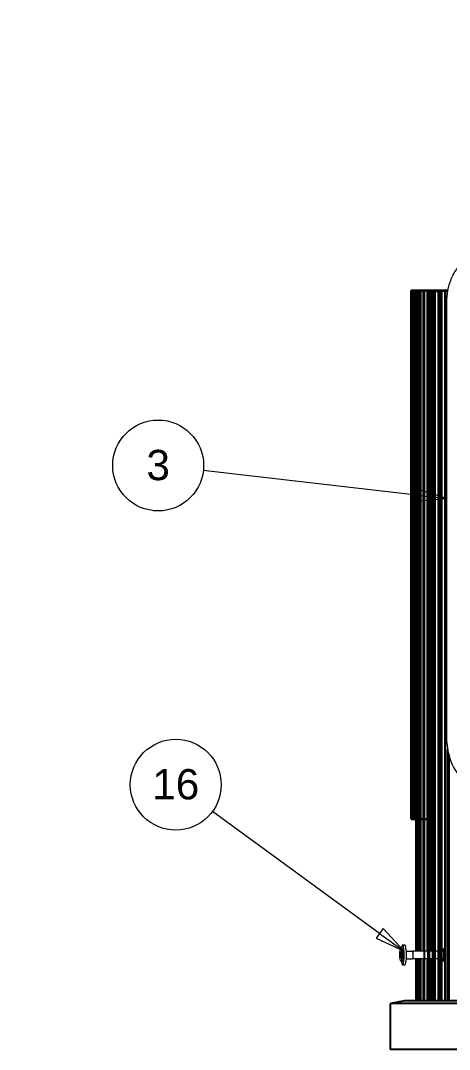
# Model space of a CAD drawing. Header units: millimetres. Extents: x -4172 to 126100, y -2 to 142133.
# Drawn here: x 40500 to 44038, y 42618 to 51110 of the extents above; entities that cross this region are included whole.
import ezdxf

# ---------------------------------------------------------------- set-up
doc = ezdxf.new("R2010")
doc.units = ezdxf.units.MM
doc.header["$LTSCALE"] = 100
for name, color, linetype, lineweight, true_color in [('P_Atmospheric Air (AA)', 7, 'Continuous', 18, 0x00e100), ('P_Cable Ducts (CD)', 30, 'Continuous', 18, 0xff7f00), ('P_Sulphurous liquid (SL)', 200, 'Continuous', 18, 0xbf00ff)]:
    doc.layers.add(name, color=color, linetype=linetype, lineweight=lineweight, true_color=true_color)
doc.layers.add('Symbol', color=7, linetype='Continuous', lineweight=18)
doc.layers.add('Visible', color=7, linetype='Continuous', lineweight=25)
doc.styles.add('Note Text', font='arial.ttf')

# ---------------------------------------------------------------- blocks, each defined once
blk = doc.blocks.new('Balloon17')
at = {"layer": 'Symbol'}
for p, q in [((437.674, 471.933), (420.061, 473.95)), ((437.731, 472.43), (437.618, 471.436)), ((440.158, 471.648), (437.731, 472.43)), ((437.618, 471.436), (440.158, 471.648)), ((437.674, 471.933), (440.158, 471.648))]:
    blk.add_line(p, q, dxfattribs=at)
at = {"layer": 'Symbol', "flags": 128}
blk.add_lwpolyline([(437.618, 471.436), (440.158, 471.648), (437.731, 472.43), (437.618, 471.436)], dxfattribs=at)
at = {"layer": 'Symbol'}
blk.add_circle((416.348, 474.376), 3.75, dxfattribs=at)
blk.add_solid([(437.618, 471.436), (440.158, 471.648), (437.731, 472.43), (437.618, 471.436)], dxfattribs=at)
at = {"layer": 'Symbol', "insert": (416.348, 474.397), "char_height": 2.5, "attachment_point": 5, "style": 'Note Text'}
blk.add_mtext('3', dxfattribs=at)
blk = doc.blocks.new('Balloon23')
at = {"layer": 'Symbol'}
for p, q in [((434.617, 435.754), (420.817, 445.826)), ((434.912, 436.158), (434.322, 435.35)), ((434.617, 435.754), (436.636, 434.28)), ((436.636, 434.28), (434.912, 436.158)), ((434.322, 435.35), (436.636, 434.28))]:
    blk.add_line(p, q, dxfattribs=at)
at = {"layer": 'Symbol', "flags": 128}
blk.add_lwpolyline([(434.322, 435.35), (436.636, 434.28), (434.912, 436.158), (434.322, 435.35)], dxfattribs=at)
at = {"layer": 'Symbol'}
blk.add_circle((417.798, 448.028), 3.75, dxfattribs=at)
blk.add_solid([(434.322, 435.35), (436.636, 434.28), (434.912, 436.158), (434.322, 435.35)], dxfattribs=at)
at = {"layer": 'Symbol', "insert": (417.798, 448.049), "char_height": 2.5, "attachment_point": 5, "style": 'Note Text'}
blk.add_mtext('16', dxfattribs=at)
blk = doc.blocks.new('Balloon40')
at = {"layer": 'Symbol'}
for p, q in [((432.465, 548.389), (416.246, 548.389)), ((476.632, 496.282), (434.987, 541.877)), ((432.465, 540.889), (416.246, 540.889)), ((477.001, 496.619), (476.262, 495.945)), ((476.632, 496.282), (478.318, 494.436)), ((478.318, 494.436), (477.001, 496.619)), ((476.262, 495.945), (478.318, 494.436))]:
    blk.add_line(p, q, dxfattribs=at)
at = {"layer": 'Symbol', "flags": 128}
blk.add_lwpolyline([(476.262, 495.945), (478.318, 494.436), (477.001, 496.619), (476.262, 495.945)], dxfattribs=at)
at = {"layer": 'Symbol'}
blk.add_circle((408.746, 544.639), 3.75, dxfattribs=at)
for centre, start, end in [((416.246, 544.639), 90, 270), ((432.465, 544.639), 270, 90)]:
    blk.add_arc(centre, 3.75, start, end, dxfattribs=at)
blk.add_solid([(476.262, 495.945), (478.318, 494.436), (477.001, 496.619), (476.262, 495.945)], dxfattribs=at)
at = {"layer": 'Symbol', "char_height": 2.5, "attachment_point": 5, "style": 'Note Text'}
for s, insert in [('4', (408.746, 544.639)), ('SD1.C1.SV02', (424.355, 544.66))]:
    blk.add_mtext(s, dxfattribs=dict(at, insert=insert))

msp = doc.modelspace()

# ---------------------------------------------------------------- linework, layer by layer
at = {"layer": 'P_Atmospheric Air (AA)'}
msp.add_line((44015.82, 45217.58), (44015.82, 48782.58), dxfattribs=at)
for points, knots in [([(44015.82, 48782.58), (44015.82, 48815.59), (44018.77, 48848.59), (44030.97, 48913.76), (44040.18, 48945.94), (44066.47, 49008.76), (44083.51, 49039.53), (44129.67, 49097.75), (44159.13, 49125.54), (44225.53, 49162.99), (44258.81, 49175.1), (44306.39, 49181.72), (44318.71, 49182.58), (44331.03, 49182.58)], [4.712389, 4.712389, 4.712389, 4.712389, 5.0265482, 5.0265482, 5.3407075, 5.3407075, 5.6548668, 5.6548668, 5.969026, 5.969026, 6.2032627, 6.2032627, 6.2831853, 6.2831853, 6.2831853, 6.2831853]), ([(44279.15, 44817.58), (44254.82, 44817.58), (44230.64, 44821.83), (44186, 44836.69), (44166.15, 44847.59), (44129.08, 44873.79), (44113.89, 44889.33), (44083.58, 44926.23), (44072.12, 44946.78), (44049.96, 44993.81), (44041.72, 45019.74), (44028.68, 45072.28), (44024.13, 45098.82), (44017.87, 45152.9), (44016.19, 45180.39), (44015.84, 45211.17), (44015.82, 45214.37), (44015.82, 45217.58)], [3.1415927, 3.1415927, 3.1415927, 3.1415927, 3.246639, 3.246639, 3.3617088, 3.3617088, 3.5095008, 3.5095008, 3.7333969, 3.7333969, 4.0475561, 4.0475561, 4.3617154, 4.3617154, 4.6758747, 4.6758747, 4.712389, 4.712389, 4.712389, 4.712389])]:
    msp.add_open_spline(points, degree=3, knots=knots, dxfattribs=at)
at = {"layer": 'P_Cable Ducts (CD)'}
for p, q in [((43859.51, 44052.58), (43859.51, 43429.08)), ((43859.51, 44052.58), (43886.88, 44052.58)), ((43859.51, 43366.08), (43859.51, 43017.58))]:
    msp.add_line(p, q, dxfattribs=at)
at = {"layer": 'P_Sulphurous liquid (SL)'}
for p, q in [((43637.44, 43448.58), (43651.26, 43448.58)), ((43651.26, 43480.58), (43670.01, 43480.58)), ((43682.33, 43429.08), (43734.17, 43429.08)), ((43994.48, 43429.08), (43734.17, 43429.08)), ((43637.44, 43346.58), (43651.26, 43346.58)), ((43651.26, 43314.58), (43670.01, 43314.58)), ((43682.33, 43366.08), (43734.17, 43366.08)), ((43994.48, 43366.08), (43734.17, 43366.08))]:
    msp.add_line(p, q, dxfattribs=at)
for centre, major_axis, start_param, end_param in [((43651.26, 43397.58), (0, 83), 2.2324949, 7.1922831), ((43644.17, 43441.77), (0, 9), 5.5698795, 6.9964911), ((43651.26, 43397.58), (0, 51), 3.1415927, 6.2831853), ((43670.01, 43397.58), (0, 83), 3.1415927, 6.2831853), ((43734.17, 43397.58), (0, -31.5), 0, 3.1415927), ((43734.17, 43397.58), (0, 31.5), 3.1415927, 6.2831853), ((43644.17, 43353.38), (0, -9), 5.5698795, 6.9964911)]:
    msp.add_ellipse(centre, major_axis=major_axis, ratio=0.1604224, start_param=start_param, end_param=end_param, dxfattribs=at)
for centre, major_axis in [((43637.44, 43397.58), (0, 51)), ((43637.44, 43397.58), (0, 27.79)), ((43658.35, 43441.77), (0, -9)), ((43658.35, 43353.38), (0, -9))]:
    msp.add_ellipse(centre, major_axis=major_axis, ratio=0.1604224, dxfattribs=at)
at = {"layer": 'Visible'}
for p, q in [((43721.78, 48882.58), (43722.51, 48882.58)), ((43721.78, 44517.58), (43721.78, 48882.58)), ((43722.33, 48882.58), (43722.33, 44517.58)), ((43757.33, 48882.58), (43722.33, 48882.58)), ((43722.51, 44517.58), (43722.51, 48882.58)), ((43722.51, 48882.58), (43757.5, 48882.58)), ((43722.75, 48882.58), (43728.48, 48882.58)), ((43722.75, 48882.58), (43757.75, 48882.58)), ((43722.75, 44517.58), (43722.75, 48882.58)), ((43722.98, 48882.58), (43729.06, 48882.58)), ((43722.98, 48882.58), (43722.98, 44517.58)), ((43757.98, 48882.58), (43722.98, 48882.58)), ((43728.48, 48882.58), (43728.48, 44517.58)), ((43763.46, 48882.58), (43728.48, 48882.58)), ((43729.06, 48882.58), (43764.04, 48882.58)), ((43729.06, 44517.58), (43729.06, 48882.58)), ((43729.8, 48882.58), (43741.42, 48882.58)), ((43729.8, 44517.58), (43729.8, 48882.58)), ((43729.8, 48882.58), (43764.79, 48882.58)), ((43730.44, 48882.58), (43742.41, 48882.58)), ((43730.44, 48882.58), (43730.44, 44517.58)), ((43765.42, 48882.58), (43730.44, 48882.58)), ((43741.42, 48882.58), (43741.42, 44517.58)), ((43776.36, 48882.58), (43741.42, 48882.58)), ((43742.41, 44517.58), (43742.41, 48882.58)), ((43742.41, 48882.58), (43777.35, 48882.58)), ((43743.65, 48882.58), (43761.15, 48882.58)), ((43743.65, 48882.58), (43778.6, 48882.58)), ((43743.65, 44517.58), (43743.65, 48882.58)), ((43744.69, 48882.58), (43762.55, 48882.58)), ((43744.69, 48882.58), (43744.69, 44517.58)), ((43779.64, 48882.58), (43744.69, 48882.58)), ((44025.14, 48882.58), (43756.78, 48882.58)), ((43756.78, 44517.58), (43756.78, 48882.58)), ((43757.5, 48882.58), (43756.78, 48882.58)), ((43756.78, 44517.58), (43756.78, 48882.58)), ((43757.33, 44517.58), (43757.33, 48882.58)), ((43757.5, 48882.58), (43757.5, 44517.58)), ((43763.46, 48882.58), (43757.75, 48882.58)), ((43757.75, 48882.58), (43757.75, 44517.58)), ((43764.04, 48882.58), (43757.98, 48882.58)), ((43757.98, 44517.58), (43757.98, 48882.58)), ((43761.15, 48882.58), (43761.15, 44517.58)), ((43796.05, 48882.58), (43761.15, 48882.58)), ((43762.55, 48882.58), (43797.44, 48882.58)), ((43762.55, 44517.58), (43762.55, 48882.58)), ((43763.46, 44517.58), (43763.46, 48882.58)), ((43764.04, 48882.58), (43764.04, 44517.58)), ((43764.29, 48882.58), (43787.67, 48882.58)), ((43764.29, 43429.08), (43764.29, 48882.58)), ((43764.29, 48882.58), (43799.18, 48882.58)), ((43776.36, 48882.58), (43764.79, 48882.58)), ((43764.79, 48882.58), (43764.79, 44517.58)), ((43777.35, 48882.58), (43765.42, 48882.58)), ((43765.42, 44517.58), (43765.42, 48882.58)), ((43765.74, 48882.58), (43789.47, 48882.58)), ((43765.74, 48882.58), (43765.74, 43429.08)), ((43800.62, 48882.58), (43765.74, 48882.58)), ((43776.36, 44517.58), (43776.36, 48882.58)), ((43777.35, 48882.58), (43777.35, 44517.58)), ((43796.05, 48882.58), (43778.6, 48882.58)), ((43778.6, 48882.58), (43778.6, 44517.58)), ((43797.44, 48882.58), (43779.64, 48882.58)), ((43779.64, 44517.58), (43779.64, 48882.58)), ((43787.67, 48882.58), (43787.67, 43429.08)), ((43822.49, 48882.58), (43787.67, 48882.58)), ((43789.47, 43429.08), (43789.47, 48882.58)), ((43789.47, 48882.58), (43824.29, 48882.58)), ((43791.7, 48882.58), (43820.95, 48882.58)), ((43791.7, 48882.58), (43826.53, 48882.58)), ((43791.7, 43429.08), (43791.7, 48882.58)), ((43793.56, 48882.58), (43823.16, 48882.58)), ((43828.37, 48882.58), (43793.56, 48882.58)), ((43793.56, 48882.58), (43793.56, 43429.08)), ((43796.05, 44517.58), (43796.05, 48882.58)), ((43797.44, 48882.58), (43797.44, 44517.58)), ((43822.49, 48882.58), (43799.18, 48882.58)), ((43799.18, 48882.58), (43799.18, 43429.08)), ((43824.29, 48882.58), (43800.62, 48882.58)), ((43800.62, 43429.08), (43800.62, 48882.58)), ((43855.69, 48882.58), (43820.95, 48882.58)), ((43820.95, 48882.58), (43820.95, 43429.08)), ((43822.49, 43429.08), (43822.49, 48882.58)), ((43823.16, 48882.58), (43857.88, 48882.58)), ((43823.16, 43429.08), (43823.16, 48882.58)), ((43824.29, 48882.58), (43824.29, 43429.08)), ((43825.89, 48882.58), (43860.99, 48882.58)), ((43825.89, 43429.08), (43825.89, 48882.58)), ((43825.89, 48882.58), (43860.62, 48882.58)), ((43855.69, 48882.58), (43826.53, 48882.58)), ((43826.53, 48882.58), (43826.53, 43429.08)), ((43828.14, 48882.58), (43863.59, 48882.58)), ((43828.14, 48882.58), (43828.14, 43017.58)), ((43862.87, 48882.58), (43828.14, 48882.58)), ((43857.88, 48882.58), (43828.37, 48882.58)), ((43828.37, 43429.08), (43828.37, 48882.58)), ((43855.69, 43429.08), (43855.69, 48882.58)), ((43856.78, 48882.58), (44025.14, 48882.58)), ((43856.78, 44517.58), (43856.78, 48882.58)), ((43857.88, 48882.58), (43857.88, 43429.08)), ((43881.78, 48882.58), (43860.62, 48882.58)), ((43860.62, 48882.58), (43860.62, 44052.58)), ((43860.99, 48882.58), (43860.99, 44052.58)), ((43881.78, 48882.58), (43860.99, 48882.58)), ((43898.21, 48882.58), (43862.87, 48882.58)), ((43862.87, 43017.58), (43862.87, 48882.58)), ((43863.59, 43017.58), (43863.59, 48882.58)), ((43863.59, 48882.58), (43898.21, 48882.58)), ((43866.82, 48882.58), (43881.78, 48882.58)), ((43866.82, 48882.58), (43881.78, 48882.58)), ((43866.82, 44052.58), (43866.82, 48882.58)), ((43869.48, 48882.58), (43910.76, 48882.58)), ((43904.1, 48882.58), (43869.48, 48882.58)), ((43869.48, 48882.58), (43869.48, 43017.58)), ((43871.88, 44352.58), (43871.88, 48877.58)), ((43871.88, 48877.58), (43883.28, 48877.58)), ((44025.14, 48882.58), (43881.78, 48882.58)), ((43881.78, 48877.58), (43881.78, 48882.58)), ((43886.88, 48877.58), (43883.28, 48877.58)), ((43886.88, 48877.58), (43888.98, 48877.58)), ((43886.88, 43429.08), (43886.88, 48877.58)), ((43886.88, 43429.08), (43886.88, 48877.58)), ((43888.98, 48877.58), (43906.68, 48877.58)), ((43888.98, 43429.08), (43888.98, 48877.58)), ((43898.21, 48882.58), (43898.21, 43017.58)), ((43945.25, 48882.58), (43904.1, 48882.58)), ((43904.1, 43017.58), (43904.1, 48882.58)), ((43906.68, 48877.58), (43935.57, 48877.58)), ((43906.68, 43429.08), (43906.68, 48877.58)), ((43910.76, 48882.58), (43945.25, 48882.58)), ((43910.76, 43017.58), (43910.76, 48882.58)), ((43917.53, 48882.58), (43964.63, 48882.58)), ((43917.53, 48882.58), (43917.53, 43017.58)), ((43952.03, 48882.58), (43917.53, 48882.58)), ((44021.72, 48877.58), (43935.57, 48877.58)), ((43945.25, 48882.58), (43945.25, 43017.58)), ((43946.29, 43429.08), (43946.29, 48877.58)), ((43998.98, 48882.58), (43952.03, 48882.58)), ((43952.03, 43017.58), (43952.03, 48882.58)), ((43964.63, 43017.58), (43964.63, 48882.58)), ((43964.63, 48882.58), (43998.98, 48882.58)), ((43972.29, 48882.58), (44025.14, 48882.58)), ((44006.65, 48882.58), (43972.29, 48882.58)), ((43972.29, 48882.58), (43972.29, 43017.58)), ((43998.98, 48882.58), (43998.98, 43017.58)), ((44025.14, 48882.58), (44006.65, 48882.58)), ((44006.65, 43017.58), (44006.65, 48882.58)), ((44021.72, 48877.58), (44024.21, 48877.58)), ((44025.18, 43017.58), (44025.18, 45095.52)), ((44033.73, 45052.09), (44033.73, 43017.58)), ((43722.51, 44517.58), (43721.78, 44517.58)), ((43757.33, 44517.58), (43722.33, 44517.58)), ((43722.51, 44517.58), (43757.5, 44517.58)), ((43722.75, 44517.58), (43757.75, 44517.58)), ((43728.48, 44517.58), (43722.75, 44517.58)), ((43757.98, 44517.58), (43722.98, 44517.58)), ((43729.06, 44517.58), (43722.98, 44517.58)), ((43763.46, 44517.58), (43728.48, 44517.58)), ((43729.06, 44517.58), (43764.04, 44517.58)), ((43729.8, 44517.58), (43764.79, 44517.58)), ((43741.42, 44517.58), (43729.8, 44517.58)), ((43765.42, 44517.58), (43730.44, 44517.58)), ((43742.41, 44517.58), (43730.44, 44517.58)), ((43776.36, 44517.58), (43741.42, 44517.58)), ((43742.41, 44517.58), (43777.35, 44517.58)), ((43743.65, 44517.58), (43778.6, 44517.58)), ((43761.15, 44517.58), (43743.65, 44517.58)), ((43779.64, 44517.58), (43744.69, 44517.58)), ((43762.55, 44517.58), (43744.69, 44517.58)), ((43782.55, 44517.58), (43756.78, 44517.58)), ((43756.78, 44517.58), (43757.5, 44517.58)), ((43757.75, 44517.58), (43763.46, 44517.58)), ((43757.98, 44517.58), (43764.04, 44517.58)), ((43796.05, 44517.58), (43761.15, 44517.58)), ((43762.55, 44517.58), (43797.44, 44517.58)), ((43764.79, 44517.58), (43776.36, 44517.58)), ((43765.42, 44517.58), (43777.35, 44517.58)), ((43778.6, 44517.58), (43796.05, 44517.58)), ((43779.3, 44517.58), (43779.3, 43429.08)), ((43779.3, 44517.58), (43879.49, 44517.58)), ((43779.64, 44517.58), (43797.44, 44517.58)), ((43782.55, 43429.08), (43782.55, 44517.58)), ((43871.88, 44517.58), (43782.55, 44517.58)), ((43856.78, 44517.58), (43879.49, 44517.58)), ((43879.49, 43429.08), (43879.49, 44517.58)), ((43871.88, 44352.58), (43885.63, 44352.58)), ((43882.72, 44352.58), (43882.72, 44052.58)), ((43886.88, 44333.86), (43885.63, 44352.58)), ((43885.63, 44352.58), (43886.88, 44333.86)), ((43886.88, 44052.58), (43886.88, 44333.87)), ((43886.88, 44052.58), (43886.88, 44333.87)), ((43764.29, 43017.58), (43764.29, 43366.08)), ((43765.74, 43366.08), (43765.74, 43017.58)), ((43779.3, 43366.08), (43779.3, 43017.58)), ((43782.55, 43017.58), (43782.55, 43366.08)), ((43787.67, 43366.08), (43787.67, 43017.58)), ((43789.47, 43017.58), (43789.47, 43366.08)), ((43791.7, 43017.58), (43791.7, 43366.08)), ((43793.56, 43366.08), (43793.56, 43017.58)), ((43799.18, 43366.08), (43799.18, 43017.58)), ((43800.62, 43017.58), (43800.62, 43366.08)), ((43820.95, 43366.08), (43820.95, 43017.58)), ((43822.49, 43017.58), (43822.49, 43366.08)), ((43823.16, 43017.58), (43823.16, 43366.08)), ((43824.29, 43366.08), (43824.29, 43017.58)), ((43825.89, 43017.58), (43825.89, 43366.08)), ((43826.53, 43366.08), (43826.53, 43017.58)), ((43828.37, 43017.58), (43828.37, 43366.08)), ((43855.69, 43017.58), (43855.69, 43366.08)), ((43857.88, 43366.08), (43857.88, 43017.58)), ((43879.49, 43017.58), (43879.49, 43366.08)), ((43886.88, 43017.58), (43886.88, 43366.08)), ((43886.88, 43017.58), (43886.88, 43366.08)), ((43888.98, 43017.58), (43888.98, 43366.08)), ((43906.68, 43017.58), (43906.68, 43366.08)), ((43946.29, 43017.58), (43946.29, 43366.08)), ((43871.88, 43017.58), (43871.88, 43202.58)), ((43885.63, 43202.58), (43871.88, 43202.58)), ((43885.63, 43202.58), (43886.88, 43221.29)), ((43886.88, 43221.29), (43885.63, 43202.58)), ((43665.77, 43017.58), (43551.78, 42997.58)), ((58010.85, 42997.58), (43551.78, 42997.58)), ((43551.78, 42617.58), (43551.78, 42997.58)), ((58010.85, 43017.58), (43665.77, 43017.58)), ((58671.57, 42617.58), (43551.78, 42617.58))]:
    msp.add_line(p, q, dxfattribs=at)
msp.add_ellipse((43990.45, 43397.58), major_axis=(0, 50), ratio=0.1038759, start_param=2.2523495, end_param=7.1724284, dxfattribs=at)

# ---------------------------------------------------------------- block references
at = {"layer": 'Symbol', "xscale": 100, "yscale": 100, "zscale": 100}
for name in ['Balloon40', 'Balloon17', 'Balloon23']:
    msp.add_blockref(name, (0, 0), dxfattribs=at)

doc.saveas('drawing.dxf')
